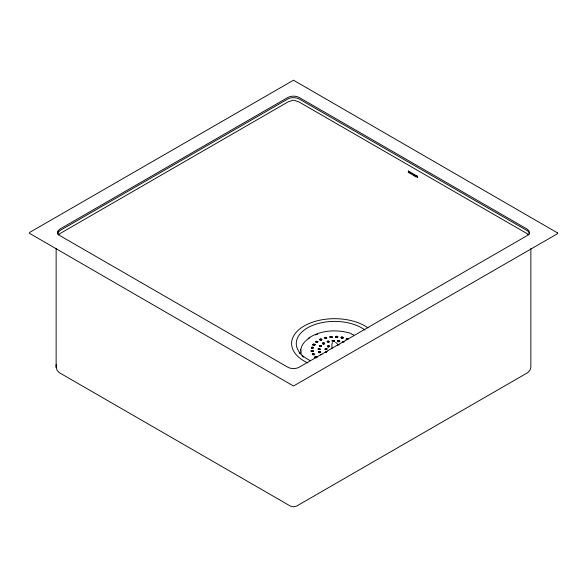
<?xml version="1.0" encoding="UTF-8"?>
<svg xmlns="http://www.w3.org/2000/svg" width="587" height="587" viewBox="0 0 587 587"><rect width="100%" height="100%" fill="white"/><g stroke="black" fill="none" stroke-linecap="round" stroke-linejoin="round"><path stroke-width="0.88" d="M530.861 248.418L530.861 367.257L529.922 370.294L527.757 372.628L296.604 506.089L293.5 506.794L290.396 506.089L59.243 372.628L57.078 370.294L56.139 367.257L56.139 364.622M57.827 234.374L57.827 232.657L59.911 230.574L287.813 98.998A8.042 4.645 0 0 1 299.187 98.998L527.089 230.574A8.042 4.645 0 0 1 529.415 234.272M312.834 344.613L313.957 343.967L315.08 344.613L313.957 345.383L312.834 344.613L313.165 345.193M312.834 344.73L313.165 344.158M311.594 347.284L311.264 347.856L312.387 348.502L313.509 347.739L312.387 347.093L311.594 347.284L313.179 347.284M316.033 341.355L315.703 341.935L316.826 341.164L317.949 341.935L317.618 341.355M314.749 345.193L315.08 344.613M311.088 350.989L312.211 350.344L313.333 350.989L312.211 351.752L311.088 350.989L311.418 351.569M311.088 351.107L311.418 350.534M315.703 341.817L316.826 342.581L317.949 341.817M319.688 339.513L320.81 338.868L321.933 339.631L320.81 340.284L320.018 340.093L320.018 339.059M313.003 351.569L313.333 350.989M321.603 340.093L321.933 339.631M312.313 354.166L313.436 353.513L314.559 354.284L313.436 354.93L312.313 354.166L312.644 354.739M312.313 354.284L312.644 353.704M326.783 337.863L325.66 338.626L324.538 337.98L325.66 337.209L326.783 337.98L326.453 337.4M319.387 345.978L320.509 345.332L321.632 345.978L320.509 346.748L319.387 345.978L319.717 346.557M319.387 346.095L319.717 345.523M317.993 348.986L319.115 348.34L320.238 349.104L319.908 349.566L318.323 349.566L318.323 348.531M314.236 354.739L314.236 353.822M322.806 342.969L322.483 343.549L323.606 344.195L324.728 343.432L323.606 342.779L322.806 342.969L324.398 342.969M321.309 346.557L321.632 345.978M319.908 349.566L319.908 348.649M316.789 357.637L315.997 357.828L314.874 357.182L315.997 356.412L317.119 357.182L316.789 356.603M318.462 352.09L318.792 351.628L318.462 352.207L319.585 352.853L320.707 352.09L320.377 352.662M314.874 357.182L315.204 356.603M329.945 336.953L331.068 336.307L332.191 336.953L331.068 337.716L329.945 336.953L330.276 337.532M329.945 337.07L330.276 336.498M331.86 337.532L332.191 336.953M328.815 342.221L329.146 341.641L328.023 342.412L326.9 341.641L328.023 340.996L329.146 341.759M321.067 354.453L321.867 354.262L320.744 354.915M324.985 349.111L326.108 348.348L327.23 348.994L326.108 349.757L324.985 348.994L325.315 349.573M327.392 346.381L328.515 345.618L329.637 346.264L328.515 347.034L327.392 346.264L327.722 346.844M332.11 340.842L333.233 340.189L334.355 340.842L333.233 341.605L332.11 340.842L332.433 341.414M332.11 340.959L332.433 340.379M335.573 336.85L336.696 336.204L337.826 336.85L336.696 337.62L335.573 336.85L335.903 337.43M335.573 336.967L335.903 336.395M326.145 352.596L326.145 351.562L326.937 351.371L326.145 351.562M334.025 341.414L334.355 340.842M337.496 337.43L337.826 336.85M337.481 341.113L338.604 340.46L339.726 341.223L339.396 341.685L337.811 341.685L337.811 340.651M341.076 337.562L342.199 336.909L343.322 337.562L342.199 338.325L341.076 337.562L341.399 338.134M341.076 337.679L341.399 337.099M339.396 341.685L339.726 341.113M339.271 344.899L338.479 344.708L337.356 345.354M342.991 338.134L343.322 337.562M342.698 341.964L342.368 342.544L342.698 341.964L344.283 341.964M348.01 339.499L348.01 338.582L346.425 338.582L346.095 339.154L347.218 339.8M58.399 235.064L59.551 233.831L288.43 101.69L291.409 100.825A3.441 2.81 0 0 1 295.591 100.825L298.57 101.69L527.449 233.831L528.601 235.064M332.741 342.603L331.926 343.813L331.926 348.729M308.124 338.45C320.509 329.879 337.099 329.153 351.195 333.453M326.453 337.518L324.86 337.4M330.276 336.615L331.068 336.424L332.191 337.07M320.018 339.176L321.603 339.059M324.538 337.98L326.453 338.435M330.276 337.415L331.86 337.415M320.018 340.093L321.603 339.976M335.903 336.512L336.696 336.322L337.826 336.967M316.033 341.473L317.618 341.473M335.903 337.312L337.496 337.312M316.033 342.39L317.618 342.39M341.399 337.217L342.199 337.026L343.322 337.679M313.165 344.276L314.749 344.276L315.08 344.73M332.433 340.497L334.025 340.497L334.355 340.959M341.399 338.017L342.991 338.017M313.165 345.075L314.749 345.075M328.815 342.104L328.023 342.412M332.433 341.296L334.025 341.296M322.806 344.004L324.398 344.004M337.811 340.768L338.604 340.577L339.726 341.223M348.01 338.582L346.425 338.582M319.717 345.64L320.509 345.45L321.632 346.095M337.811 341.685L339.396 341.568M311.594 348.318L313.179 348.318M319.717 346.44L321.309 346.44M342.698 342.082L343.49 341.773M329.314 345.809L327.722 345.809M318.323 348.649L319.115 348.34M311.418 350.652L312.211 350.461L313.333 351.107M318.323 349.566L319.908 349.448M311.418 351.452L313.003 351.452M326.9 348.539L325.315 348.539M325.315 349.456L326.9 349.573M318.792 351.745L319.585 351.444L320.707 352.207M312.644 353.822L313.436 353.513M318.792 352.662L320.377 352.545M312.644 354.621L314.236 354.621M315.204 356.72L316.789 356.72M314.874 357.065L315.997 357.71L316.789 357.52M410.291 172.13L410.937 172.549A0.925 0.536 60 0 1 411.26 173.444A0.925 0.536 60 0 1 410.863 173.862L410.284 173.525M347.218 339.69L346.425 339.616M327.722 346.726L328.515 347.034M335.529 342.236L337.187 343.666M326.145 352.479L325.814 352.134M417.599 177.45L417.621 177.509A3.5 2.018 60 0 0 417.709 177.714C417.328 176.43 416.432 177.876 416.807 175.851L417.342 176.936A1.101 0.638 60 0 1 417.533 177.289M300.771 349.522L301.058 352.068M338.479 344.708L337.686 344.899M328.815 341.186L328.023 340.996M320.377 351.628L319.585 351.444M56.139 248.418L56.139 367.257M307.669 362.876A43.005 24.83 0 0 1 304.11 325.998A43.005 24.83 0 0 1 368.005 327.891M310.479 360.704A38.309 22.115 0 0 1 307.852 327.671A38.309 22.115 0 0 1 364.975 330.048M301.058 353.572A33.811 19.525 0 0 1 300.801 351.87M300.801 350.168A33.811 19.525 0 0 1 305.299 341.26M305.871 340.709A33.811 19.525 0 0 1 309.907 337.672M315.432 334.935A33.811 19.525 0 0 1 317.677 334.113M351.488 334.113A33.811 19.525 0 0 1 353.734 334.935M410.357 173.569A0.925 0.536 60 0 1 409.953 172.637A0.925 0.536 60 0 1 410.357 172.174M303.589 357.182A38.309 22.115 0 0 1 301.916 355.737M300.228 353.961A38.309 22.115 0 0 1 299.194 352.648M57.827 231.153L57.827 233.56L59.911 235.644L287.813 367.22A8.042 4.645 0 0 0 299.187 367.22L527.089 235.644L529.173 233.56L529.173 232.357L529.173 231.153L527.089 229.077L299.187 97.493A8.042 4.645 0 0 0 287.813 97.493L59.911 229.077L57.827 231.153M557.65 232.973L557.327 233.809L293.5 386.011L29.35 233.244L29.673 232.408L293.5 80.206L557.65 232.973M417.364 176.577L416.99 176.137L417.364 176.577M410.078 172.629L410.504 173.51A0.8 0.462 60 0 0 410.709 173.613L410.929 172.791L410.078 172.629M409.139 171.426L408.581 171.8L409.278 172.982L408.376 171.727L409.139 171.426M408.376 170.978L408.376 172.461L408.376 170.978M412.191 173.187L412.008 174.559L412.191 174.023L412.91 174.434C413.094 176.775 413.094 172.123 412.91 174.244L412.191 173.187M414.084 174.28L413.901 175.652L414.664 176.093L414.084 175.564L414.084 174.28M416.073 175.425L415.347 175.007L415.347 176.482L416.088 176.914L415.53 175.3L416.073 175.425"/></g></svg>
